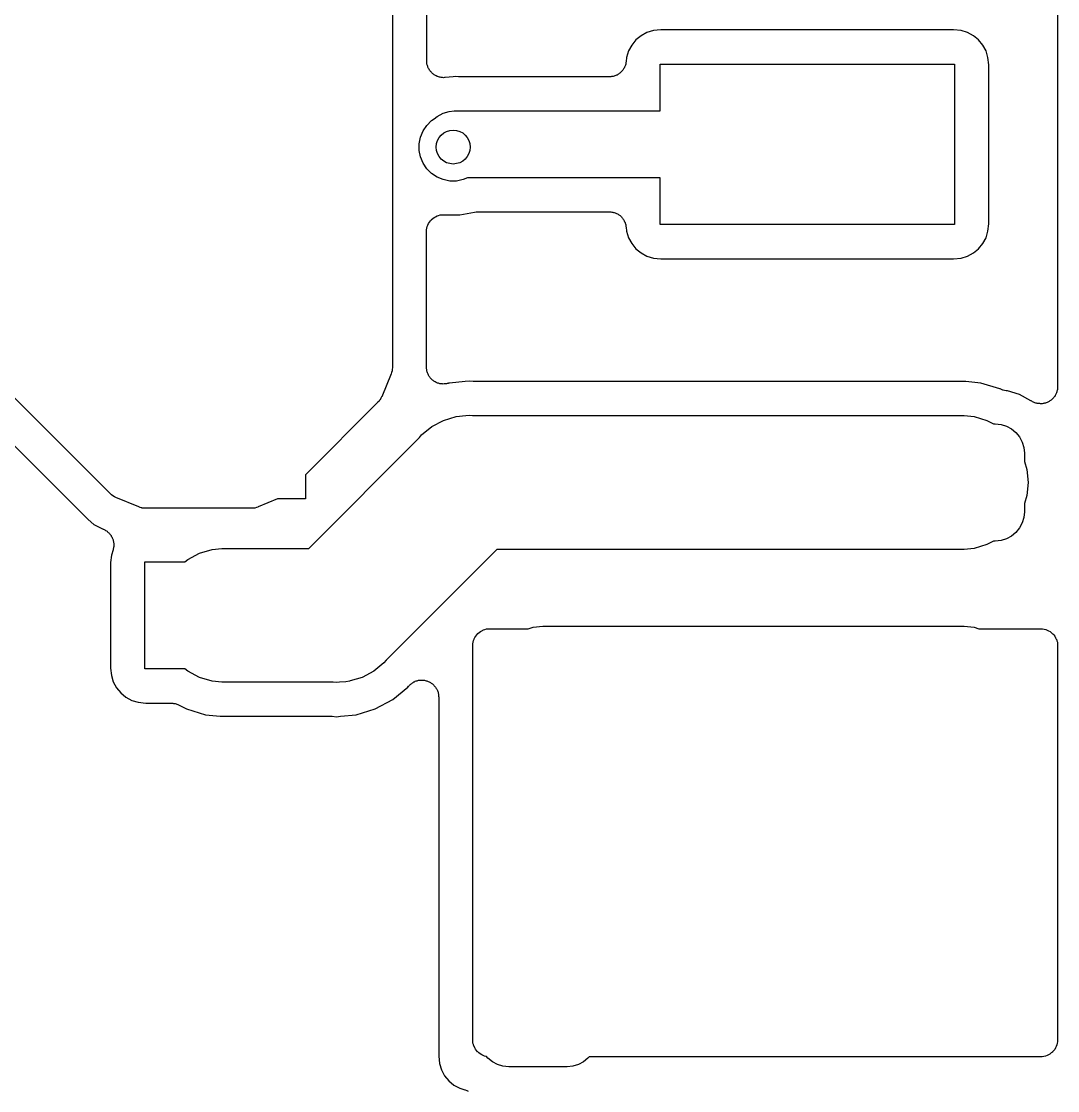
# Model space of a CAD drawing. Extents: x 150.4 to 195, y -135.4 to -96.2.
# Drawn here: x 186.93 to 194.67, y -118.45 to -110.46 of the extents above; entities that cross this region are included whole.
import ezdxf

# ---------------------------------------------------------------- set-up
doc = ezdxf.new("R2010")
doc.units = 0
doc.header["$MEASUREMENT"] = 0
doc.layers.add('BLACK', color=7, linetype='CONTINUOUS')

msp = doc.modelspace()

# ---------------------------------------------------------------- linework, layer by layer
at = {"layer": 'BLACK', "linetype": 'CONTINUOUS'}
for p, q in [((189.7, -106.327), (189.7, -113.048)), ((189.956, -110.755), (189.956, -106.791)), ((194.671, -109.581), (194.671, -113.192)), ((191.52, -110.6), (191.488, -110.638)), ((191.558, -110.568), (191.52, -110.6)), ((191.602, -110.544), (191.558, -110.568)), ((191.65, -110.53), (191.602, -110.544)), ((191.706, -110.524), (191.65, -110.53)), ((193.894, -110.524), (191.706, -110.524)), ((193.95, -110.53), (193.894, -110.524)), ((193.998, -110.544), (193.95, -110.53)), ((194.042, -110.568), (193.998, -110.544)), ((194.08, -110.6), (194.042, -110.568)), ((194.112, -110.638), (194.08, -110.6)), ((191.464, -110.682), (191.45, -110.73)), ((191.488, -110.638), (191.464, -110.682)), ((194.136, -110.682), (194.112, -110.638)), ((194.15, -110.73), (194.136, -110.682)), ((189.956, -110.761), (189.956, -110.755)), ((189.956, -110.766), (189.956, -110.761)), ((191.447, -110.761), (191.446, -110.763)), ((191.45, -110.73), (191.447, -110.761)), ((194.156, -110.786), (194.15, -110.73)), ((189.958, -110.773), (189.956, -110.766)), ((189.958, -110.78), (189.958, -110.773)), ((189.96, -110.785), (189.958, -110.78)), ((189.961, -110.791), (189.96, -110.785)), ((189.964, -110.797), (189.961, -110.791)), ((189.965, -110.803), (189.964, -110.797)), ((189.968, -110.808), (189.965, -110.803)), ((189.97, -110.814), (189.968, -110.808)), ((189.974, -110.819), (189.97, -110.814)), ((189.977, -110.825), (189.974, -110.819)), ((189.981, -110.83), (189.977, -110.825)), ((189.984, -110.835), (189.981, -110.83)), ((189.989, -110.839), (189.984, -110.835)), ((189.993, -110.844), (189.989, -110.839)), ((191.41, -110.839), (191.405, -110.843)), ((191.413, -110.835), (191.41, -110.839)), ((191.417, -110.831), (191.413, -110.835)), ((191.421, -110.825), (191.417, -110.831)), ((191.425, -110.82), (191.421, -110.825)), ((191.428, -110.815), (191.425, -110.82)), ((191.431, -110.81), (191.428, -110.815)), ((191.434, -110.804), (191.431, -110.81)), ((191.437, -110.798), (191.434, -110.804)), ((191.439, -110.793), (191.437, -110.798)), ((191.441, -110.787), (191.439, -110.793)), ((191.443, -110.781), (191.441, -110.787)), ((191.445, -110.775), (191.443, -110.781)), ((191.446, -110.763), (191.445, -110.769)), ((191.445, -110.769), (191.445, -110.775)), ((191.7, -111.13), (191.7, -110.78)), ((191.7, -110.78), (193.9, -110.78)), ((193.9, -110.78), (193.9, -111.98)), ((194.156, -111.974), (194.156, -110.786)), ((189.997, -110.848), (189.993, -110.844)), ((190.001, -110.852), (189.997, -110.848)), ((190.007, -110.856), (190.001, -110.852)), ((190.012, -110.86), (190.007, -110.856)), ((190.017, -110.863), (190.012, -110.86)), ((190.022, -110.866), (190.017, -110.863)), ((190.028, -110.869), (190.022, -110.866)), ((190.034, -110.872), (190.028, -110.869)), ((190.039, -110.874), (190.034, -110.872)), ((190.044, -110.876), (190.039, -110.874)), ((190.051, -110.877), (190.044, -110.876)), ((190.057, -110.879), (190.051, -110.877)), ((190.063, -110.88), (190.057, -110.879)), ((190.069, -110.881), (190.063, -110.88)), ((190.075, -110.881), (190.069, -110.881)), ((190.082, -110.882), (190.075, -110.881)), ((190.088, -110.881), (190.082, -110.882)), ((190.094, -110.881), (190.088, -110.881)), ((190.095, -110.881), (190.094, -110.881)), ((190.155, -110.875), (190.095, -110.881)), ((190.174, -110.874), (190.155, -110.875)), ((190.155, -110.875), (190.155, -110.875)), ((190.193, -110.875), (190.174, -110.874)), ((190.198, -110.875), (190.193, -110.875)), ((190.203, -110.876), (190.198, -110.875)), ((190.205, -110.876), (190.203, -110.876)), ((191.32, -110.876), (190.205, -110.876)), ((191.326, -110.875), (191.32, -110.876)), ((191.332, -110.875), (191.326, -110.875)), ((191.338, -110.874), (191.332, -110.875)), ((191.345, -110.874), (191.338, -110.874)), ((191.35, -110.872), (191.345, -110.874)), ((191.356, -110.871), (191.35, -110.872)), ((191.362, -110.868), (191.356, -110.871)), ((191.369, -110.866), (191.362, -110.868)), ((191.374, -110.864), (191.369, -110.866)), ((191.379, -110.862), (191.374, -110.864)), ((191.385, -110.858), (191.379, -110.862)), ((191.39, -110.855), (191.385, -110.858)), ((191.395, -110.851), (191.39, -110.855)), ((191.4, -110.848), (191.395, -110.851)), ((191.405, -110.843), (191.4, -110.848)), ((190.034, -111.171), (190.078, -111.148)), ((190.078, -111.148), (190.125, -111.134)), ((190.125, -111.134), (190.162, -111.13)), ((190.162, -111.13), (190.174, -111.129)), ((190.162, -111.13), (190.162, -111.13)), ((190.174, -111.129), (190.186, -111.13)), ((190.186, -111.13), (191.7, -111.13)), ((189.929, -111.28), (189.957, -111.238)), ((189.957, -111.238), (189.992, -111.203)), ((189.992, -111.203), (190.013, -111.189)), ((190.013, -111.189), (190.034, -111.171)), ((189.91, -111.326), (189.929, -111.28)), ((189.9, -111.375), (189.91, -111.326)), ((189.9, -111.425), (189.9, -111.375)), ((189.91, -111.474), (189.9, -111.425)), ((189.929, -111.52), (189.91, -111.474)), ((189.957, -111.562), (189.929, -111.52)), ((189.992, -111.597), (189.957, -111.562)), ((190.034, -111.625), (189.992, -111.597)), ((190.08, -111.644), (190.034, -111.625)), ((190.262, -111.63), (190.228, -111.644)), ((191.7, -111.63), (190.262, -111.63)), ((191.7, -111.98), (191.7, -111.63)), ((190.129, -111.654), (190.08, -111.644)), ((190.179, -111.654), (190.129, -111.654)), ((190.228, -111.644), (190.179, -111.654)), ((189.976, -111.961), (189.984, -111.952)), ((189.984, -111.952), (189.992, -111.943)), ((189.992, -111.942), (190.002, -111.935)), ((189.992, -111.943), (189.992, -111.942)), ((189.992, -111.942), (189.992, -111.942)), ((190.002, -111.935), (190.011, -111.927)), ((190.011, -111.927), (190.022, -111.921)), ((190.011, -111.927), (190.011, -111.927)), ((190.011, -111.927), (190.011, -111.927)), ((190.022, -111.921), (190.033, -111.915)), ((190.033, -111.915), (190.045, -111.912)), ((190.033, -111.915), (190.033, -111.915)), ((190.033, -111.915), (190.033, -111.915)), ((190.045, -111.912), (190.056, -111.908)), ((190.056, -111.908), (190.057, -111.908)), ((190.057, -111.908), (190.069, -111.907)), ((190.057, -111.908), (190.057, -111.908)), ((190.069, -111.907), (190.081, -111.906)), ((190.081, -111.906), (190.082, -111.906)), ((190.082, -111.906), (190.082, -111.906)), ((190.082, -111.906), (190.094, -111.907)), ((190.094, -111.907), (190.102, -111.908)), ((190.102, -111.908), (190.204, -111.908)), ((190.204, -111.908), (190.312, -111.886)), ((190.312, -111.886), (190.313, -111.886)), ((190.313, -111.886), (190.313, -111.886)), ((190.313, -111.886), (190.314, -111.886)), ((190.314, -111.886), (190.326, -111.885)), ((190.326, -111.885), (190.337, -111.884)), ((190.337, -111.884), (191.32, -111.884)), ((191.32, -111.884), (191.322, -111.884)), ((191.322, -111.884), (191.328, -111.885)), ((191.328, -111.885), (191.333, -111.885)), ((191.333, -111.885), (191.34, -111.886)), ((191.34, -111.886), (191.347, -111.887)), ((191.347, -111.887), (191.352, -111.889)), ((191.352, -111.889), (191.358, -111.89)), ((191.358, -111.89), (191.364, -111.892)), ((191.364, -111.892), (191.37, -111.894)), ((191.37, -111.894), (191.375, -111.897)), ((191.375, -111.897), (191.381, -111.899)), ((191.381, -111.899), (191.386, -111.903)), ((191.386, -111.903), (191.392, -111.906)), ((191.392, -111.906), (191.396, -111.91)), ((191.396, -111.91), (191.401, -111.913)), ((191.401, -111.913), (191.406, -111.918)), ((191.406, -111.918), (191.411, -111.922)), ((191.411, -111.922), (191.415, -111.927)), ((191.415, -111.927), (191.419, -111.931)), ((191.419, -111.931), (191.422, -111.936)), ((191.422, -111.936), (191.426, -111.941)), ((191.426, -111.941), (191.429, -111.947)), ((191.429, -111.947), (191.432, -111.951)), ((191.432, -111.951), (191.435, -111.958)), ((191.435, -111.958), (191.438, -111.963)), ((187.592, -113.992), (185.6, -112)), ((189.954, -112.031), (189.955, -112.019)), ((189.954, -112.032), (189.954, -112.031)), ((189.954, -112.033), (189.954, -112.032)), ((189.954, -112.032), (189.954, -112.032)), ((189.954, -112.032), (189.954, -112.032)), ((189.954, -113.045), (189.954, -112.033)), ((189.955, -112.019), (189.957, -112.007)), ((189.957, -112.007), (189.96, -111.995)), ((189.957, -112.007), (189.957, -112.007)), ((189.957, -112.007), (189.957, -112.007)), ((189.96, -111.995), (189.964, -111.984)), ((189.964, -111.983), (189.97, -111.972)), ((189.964, -111.984), (189.964, -111.983)), ((189.964, -111.983), (189.964, -111.983)), ((189.97, -111.972), (189.976, -111.962)), ((189.976, -111.962), (189.976, -111.961)), ((189.976, -111.962), (189.976, -111.962)), ((191.438, -111.963), (191.44, -111.969)), ((191.44, -111.969), (191.442, -111.974)), ((191.442, -111.974), (191.443, -111.981)), ((191.443, -111.981), (191.445, -111.987)), ((191.445, -111.987), (191.445, -111.993)), ((191.445, -111.993), (191.447, -111.999)), ((191.447, -111.999), (191.45, -112.03)), ((191.45, -112.03), (191.464, -112.078)), ((193.9, -111.98), (191.7, -111.98)), ((194.136, -112.078), (194.15, -112.03)), ((194.15, -112.03), (194.156, -111.974)), ((191.464, -112.078), (191.488, -112.122)), ((194.112, -112.122), (194.136, -112.078)), ((191.488, -112.122), (191.52, -112.16)), ((191.52, -112.16), (191.558, -112.192)), ((191.558, -112.192), (191.602, -112.216)), ((193.998, -112.216), (194.042, -112.192)), ((194.042, -112.192), (194.08, -112.16)), ((194.08, -112.16), (194.112, -112.122)), ((191.602, -112.216), (191.65, -112.23)), ((191.65, -112.23), (191.706, -112.236)), ((191.706, -112.236), (193.894, -112.236)), ((193.894, -112.236), (193.95, -112.23)), ((193.95, -112.23), (193.998, -112.216)), ((185.534, -112.293), (187.426, -114.185)), ((189.697, -113.074), (189.694, -113.085)), ((189.698, -113.073), (189.697, -113.073)), ((189.697, -113.073), (189.697, -113.074)), ((189.699, -113.061), (189.698, -113.073)), ((189.7, -113.05), (189.699, -113.061)), ((189.7, -113.048), (189.7, -113.048)), ((189.7, -113.048), (189.7, -113.048)), ((189.7, -113.048), (189.7, -113.05)), ((189.7, -113.048), (189.7, -113.048)), ((189.955, -113.051), (189.954, -113.045)), ((189.955, -113.057), (189.955, -113.051)), ((189.956, -113.063), (189.955, -113.057)), ((189.956, -113.07), (189.956, -113.063)), ((189.958, -113.075), (189.956, -113.07)), ((189.959, -113.081), (189.958, -113.075)), ((189.69, -113.096), (189.62, -113.266)), ((189.694, -113.085), (189.69, -113.096)), ((189.962, -113.087), (189.959, -113.081)), ((189.964, -113.093), (189.962, -113.087)), ((189.966, -113.098), (189.964, -113.093)), ((189.969, -113.104), (189.966, -113.098)), ((189.972, -113.109), (189.969, -113.104)), ((189.975, -113.115), (189.972, -113.109)), ((189.979, -113.12), (189.975, -113.115)), ((189.982, -113.125), (189.979, -113.12)), ((189.987, -113.129), (189.982, -113.125)), ((189.991, -113.134), (189.987, -113.129)), ((189.995, -113.138), (189.991, -113.134)), ((189.999, -113.142), (189.995, -113.138)), ((190.005, -113.146), (189.999, -113.142)), ((190.01, -113.15), (190.005, -113.146)), ((190.015, -113.153), (190.01, -113.15)), ((190.02, -113.156), (190.015, -113.153)), ((190.026, -113.159), (190.02, -113.156)), ((190.032, -113.162), (190.026, -113.159)), ((190.243, -113.152), (190.126, -113.164)), ((190.274, -113.149), (190.243, -113.152)), ((190.243, -113.152), (190.243, -113.152)), ((190.304, -113.152), (190.274, -113.149)), ((190.31, -113.152), (190.304, -113.152)), ((190.315, -113.153), (190.31, -113.152)), ((190.317, -113.153), (190.315, -113.153)), ((193.986, -113.153), (190.317, -113.153)), ((194.096, -113.164), (193.986, -113.153)), ((190.037, -113.164), (190.032, -113.162)), ((190.043, -113.166), (190.037, -113.164)), ((190.049, -113.167), (190.043, -113.166)), ((190.055, -113.169), (190.049, -113.167)), ((190.061, -113.17), (190.055, -113.169)), ((190.067, -113.171), (190.061, -113.17)), ((190.074, -113.171), (190.067, -113.171)), ((190.08, -113.172), (190.074, -113.171)), ((190.086, -113.171), (190.08, -113.172)), ((190.092, -113.171), (190.086, -113.171)), ((190.098, -113.17), (190.092, -113.171)), ((190.105, -113.17), (190.098, -113.17)), ((190.11, -113.168), (190.105, -113.17)), ((190.116, -113.167), (190.11, -113.168)), ((190.118, -113.166), (190.116, -113.167)), ((190.126, -113.164), (190.118, -113.166)), ((194.239, -113.207), (194.096, -113.164)), ((194.241, -113.208), (194.239, -113.207)), ((194.251, -113.213), (194.241, -113.208)), ((194.262, -113.217), (194.251, -113.213)), ((194.263, -113.217), (194.262, -113.217)), ((194.263, -113.218), (194.263, -113.217)), ((194.275, -113.22), (194.263, -113.218)), ((194.286, -113.222), (194.275, -113.22)), ((194.288, -113.223), (194.286, -113.222)), ((194.297, -113.223), (194.288, -113.223)), ((194.288, -113.223), (194.288, -113.223)), ((194.288, -113.223), (194.288, -113.223)), ((194.288, -113.223), (194.288, -113.223)), ((194.386, -113.25), (194.297, -113.223)), ((194.663, -113.236), (194.661, -113.242)), ((194.665, -113.23), (194.663, -113.236)), ((194.666, -113.224), (194.665, -113.23)), ((194.668, -113.219), (194.666, -113.224)), ((194.669, -113.212), (194.668, -113.219)), ((194.67, -113.206), (194.669, -113.212)), ((194.671, -113.194), (194.67, -113.2)), ((194.67, -113.2), (194.67, -113.206)), ((194.671, -113.192), (194.671, -113.194)), ((189.592, -113.308), (189.05, -113.85)), ((189.6, -113.299), (189.592, -113.308)), ((189.607, -113.29), (189.6, -113.299)), ((189.608, -113.289), (189.607, -113.29)), ((189.614, -113.278), (189.608, -113.289)), ((189.608, -113.289), (189.608, -113.289)), ((189.619, -113.268), (189.614, -113.278)), ((189.62, -113.267), (189.619, -113.268)), ((189.62, -113.266), (189.62, -113.267)), ((189.62, -113.267), (189.62, -113.267)), ((189.62, -113.267), (189.62, -113.267)), ((194.471, -113.296), (194.386, -113.25)), ((194.473, -113.297), (194.471, -113.296)), ((194.479, -113.3), (194.473, -113.297)), ((194.484, -113.304), (194.479, -113.3)), ((194.49, -113.306), (194.484, -113.304)), ((194.495, -113.309), (194.49, -113.306)), ((194.501, -113.311), (194.495, -113.309)), ((194.507, -113.314), (194.501, -113.311)), ((194.513, -113.315), (194.507, -113.314)), ((194.518, -113.317), (194.513, -113.315)), ((194.525, -113.317), (194.518, -113.317)), ((194.531, -113.318), (194.525, -113.317)), ((194.537, -113.318), (194.531, -113.318)), ((194.543, -113.319), (194.537, -113.318)), ((194.55, -113.319), (194.543, -113.319)), ((194.556, -113.319), (194.55, -113.319)), ((194.562, -113.317), (194.556, -113.319)), ((194.568, -113.317), (194.562, -113.317)), ((194.574, -113.315), (194.568, -113.317)), ((194.58, -113.314), (194.574, -113.315)), ((194.586, -113.312), (194.58, -113.314)), ((194.592, -113.31), (194.586, -113.312)), ((194.597, -113.307), (194.592, -113.31)), ((194.603, -113.304), (194.597, -113.307)), ((194.608, -113.301), (194.603, -113.304)), ((194.614, -113.298), (194.608, -113.301)), ((194.619, -113.294), (194.614, -113.298)), ((194.624, -113.291), (194.619, -113.294)), ((194.628, -113.287), (194.624, -113.291)), ((194.633, -113.283), (194.628, -113.287)), ((194.637, -113.278), (194.633, -113.283)), ((194.642, -113.273), (194.637, -113.278)), ((194.645, -113.268), (194.642, -113.273)), ((194.649, -113.264), (194.645, -113.268)), ((194.652, -113.258), (194.649, -113.264)), ((194.656, -113.253), (194.652, -113.258)), ((194.658, -113.247), (194.656, -113.253)), ((194.661, -113.242), (194.658, -113.247)), ((189.995, -113.489), (190.081, -113.443)), ((190.081, -113.443), (190.176, -113.414)), ((190.176, -113.414), (190.249, -113.407)), ((190.249, -113.407), (190.274, -113.405)), ((190.274, -113.405), (190.298, -113.407)), ((190.298, -113.407), (193.973, -113.407)), ((193.973, -113.407), (194.047, -113.414)), ((194.047, -113.414), (194.141, -113.443)), ((194.141, -113.443), (194.191, -113.47)), ((194.191, -113.47), (194.205, -113.47)), ((194.205, -113.47), (194.248, -113.474)), ((194.248, -113.474), (194.289, -113.486)), ((189.903, -113.571), (189.918, -113.552)), ((189.918, -113.552), (189.995, -113.489)), ((194.289, -113.486), (194.326, -113.506)), ((194.326, -113.506), (194.36, -113.534)), ((194.36, -113.534), (194.387, -113.567)), ((189.074, -114.4), (189.903, -113.571)), ((194.387, -113.567), (194.407, -113.605)), ((194.407, -113.605), (194.419, -113.646)), ((194.419, -113.646), (194.424, -113.688)), ((194.424, -113.688), (194.424, -113.751)), ((194.424, -113.751), (194.441, -113.809)), ((189.05, -113.85), (189.05, -114.03)), ((194.441, -113.809), (194.451, -113.907)), ((194.451, -113.907), (194.441, -114.005)), ((187.601, -114), (187.592, -113.992)), ((187.61, -114.007), (187.601, -114)), ((187.611, -114.008), (187.61, -114.007)), ((187.622, -114.014), (187.611, -114.008)), ((187.611, -114.008), (187.611, -114.008)), ((187.632, -114.019), (187.622, -114.014)), ((187.633, -114.02), (187.632, -114.019)), ((187.634, -114.02), (187.633, -114.02)), ((187.633, -114.02), (187.633, -114.02)), ((187.633, -114.02), (187.633, -114.02)), ((187.804, -114.09), (187.634, -114.02)), ((188.842, -114.03), (188.696, -114.09)), ((189.05, -114.03), (188.842, -114.03)), ((194.441, -114.005), (194.424, -114.064)), ((187.815, -114.094), (187.804, -114.09)), ((187.826, -114.097), (187.815, -114.094)), ((187.827, -114.097), (187.826, -114.097)), ((187.827, -114.098), (187.827, -114.097)), ((187.839, -114.099), (187.827, -114.098)), ((187.85, -114.1), (187.839, -114.099)), ((187.852, -114.1), (187.85, -114.1)), ((188.648, -114.1), (187.852, -114.1)), ((187.852, -114.1), (187.852, -114.1)), ((187.852, -114.1), (187.852, -114.1)), ((187.852, -114.1), (187.852, -114.1)), ((188.659, -114.099), (188.648, -114.1)), ((188.671, -114.098), (188.659, -114.099)), ((188.672, -114.098), (188.671, -114.098)), ((188.683, -114.094), (188.672, -114.098)), ((188.672, -114.098), (188.672, -114.098)), ((188.695, -114.091), (188.683, -114.094)), ((188.696, -114.09), (188.695, -114.091)), ((188.696, -114.09), (188.696, -114.09)), ((188.696, -114.09), (188.696, -114.09)), ((188.696, -114.09), (188.696, -114.09)), ((194.424, -114.064), (194.424, -114.126)), ((187.426, -114.185), (187.469, -114.221)), ((194.419, -114.169), (194.407, -114.21)), ((194.424, -114.126), (194.419, -114.169)), ((187.469, -114.221), (187.519, -114.247)), ((187.519, -114.247), (187.539, -114.256)), ((187.539, -114.256), (187.541, -114.256)), ((187.541, -114.256), (187.546, -114.259)), ((187.546, -114.259), (187.551, -114.261)), ((187.551, -114.261), (187.556, -114.265)), ((187.556, -114.265), (187.562, -114.268)), ((187.562, -114.268), (187.567, -114.272)), ((187.567, -114.272), (187.571, -114.275)), ((187.571, -114.275), (187.576, -114.28)), ((194.387, -114.247), (194.36, -114.281)), ((194.407, -114.21), (194.387, -114.247)), ((187.576, -114.28), (187.581, -114.284)), ((187.581, -114.284), (187.585, -114.289)), ((187.585, -114.289), (187.589, -114.293)), ((187.589, -114.293), (187.593, -114.298)), ((187.593, -114.298), (187.597, -114.304)), ((187.597, -114.304), (187.599, -114.309)), ((187.599, -114.309), (187.603, -114.313)), ((187.603, -114.313), (187.605, -114.32)), ((187.605, -114.32), (187.608, -114.326)), ((187.608, -114.326), (187.61, -114.331)), ((187.61, -114.331), (187.612, -114.336)), ((187.612, -114.336), (187.613, -114.343)), ((187.613, -114.343), (187.615, -114.349)), ((187.615, -114.349), (187.616, -114.355)), ((187.616, -114.355), (187.617, -114.361)), ((194.191, -114.345), (194.141, -114.371)), ((194.205, -114.345), (194.191, -114.345)), ((194.248, -114.34), (194.205, -114.345)), ((194.289, -114.328), (194.248, -114.34)), ((194.326, -114.308), (194.289, -114.328)), ((194.36, -114.281), (194.326, -114.308)), ((187.612, -114.41), (187.6, -114.45)), ((187.613, -114.404), (187.612, -114.41)), ((187.615, -114.399), (187.613, -114.404)), ((187.617, -114.386), (187.615, -114.392)), ((187.615, -114.392), (187.615, -114.399)), ((187.617, -114.361), (187.617, -114.367)), ((187.617, -114.367), (187.617, -114.374)), ((187.617, -114.374), (187.617, -114.38)), ((187.617, -114.38), (187.617, -114.386)), ((188.171, -114.482), (188.258, -114.436)), ((188.258, -114.436), (188.352, -114.407)), ((188.352, -114.407), (188.425, -114.4)), ((188.425, -114.4), (189.074, -114.4)), ((190.481, -114.407), (189.652, -115.236)), ((193.973, -114.407), (190.481, -114.407)), ((194.047, -114.4), (193.973, -114.407)), ((194.141, -114.371), (194.047, -114.4)), ((187.6, -114.45), (187.594, -114.506)), ((187.594, -114.506), (187.594, -115.294)), ((187.85, -115.3), (187.85, -114.5)), ((187.85, -114.5), (188.149, -114.5)), ((188.149, -114.5), (188.171, -114.482)), ((190.715, -115), (190.751, -114.989)), ((190.751, -114.989), (190.824, -114.982)), ((190.824, -114.982), (192.374, -114.982)), ((192.374, -114.982), (192.399, -114.98)), ((192.399, -114.98), (192.423, -114.982)), ((192.423, -114.982), (193.973, -114.982)), ((193.973, -114.982), (194.047, -114.989)), ((194.047, -114.989), (194.082, -115)), ((190.31, -115.077), (190.316, -115.067)), ((190.31, -115.078), (190.31, -115.077)), ((190.31, -115.077), (190.31, -115.077)), ((190.316, -115.067), (190.322, -115.056)), ((190.322, -115.055), (190.33, -115.046)), ((190.322, -115.056), (190.322, -115.055)), ((190.322, -115.056), (190.322, -115.056)), ((190.33, -115.046), (190.338, -115.037)), ((190.338, -115.036), (190.347, -115.029)), ((190.338, -115.037), (190.338, -115.036)), ((190.338, -115.037), (190.338, -115.037)), ((190.347, -115.029), (190.357, -115.021)), ((190.357, -115.021), (190.368, -115.015)), ((190.357, -115.021), (190.357, -115.021)), ((190.357, -115.021), (190.357, -115.021)), ((190.368, -115.015), (190.379, -115.01)), ((190.379, -115.009), (190.391, -115.006)), ((190.379, -115.01), (190.379, -115.009)), ((190.379, -115.009), (190.379, -115.009)), ((190.391, -115.006), (190.402, -115.002)), ((190.402, -115.002), (190.403, -115.002)), ((190.403, -115.002), (190.415, -115.001)), ((190.403, -115.002), (190.403, -115.002)), ((190.415, -115.001), (190.427, -115)), ((190.427, -115), (190.715, -115)), ((194.082, -115), (194.544, -115)), ((194.544, -115), (194.545, -115)), ((194.545, -115), (194.545, -115)), ((194.545, -115), (194.545, -115)), ((194.545, -115), (194.546, -115)), ((194.546, -115), (194.558, -115.001)), ((194.558, -115.001), (194.57, -115.003)), ((194.57, -115.003), (194.57, -115.003)), ((194.57, -115.003), (194.57, -115.003)), ((194.57, -115.003), (194.582, -115.006)), ((194.582, -115.006), (194.593, -115.01)), ((194.593, -115.01), (194.594, -115.01)), ((194.594, -115.01), (194.594, -115.01)), ((194.594, -115.01), (194.604, -115.016)), ((194.604, -115.016), (194.615, -115.022)), ((194.615, -115.022), (194.615, -115.022)), ((194.615, -115.022), (194.616, -115.022)), ((194.616, -115.022), (194.625, -115.03)), ((194.625, -115.03), (194.634, -115.038)), ((194.634, -115.038), (194.634, -115.038)), ((194.634, -115.038), (194.635, -115.038)), ((194.635, -115.038), (194.642, -115.047)), ((194.642, -115.047), (194.65, -115.057)), ((194.65, -115.057), (194.65, -115.057)), ((194.65, -115.057), (194.65, -115.057)), ((194.65, -115.057), (194.656, -115.068)), ((194.656, -115.068), (194.661, -115.079)), ((190.3, -115.125), (190.301, -115.113)), ((190.3, -115.126), (190.3, -115.125)), ((190.3, -115.127), (190.3, -115.126)), ((190.3, -115.126), (190.3, -115.126)), ((190.3, -115.126), (190.3, -115.126)), ((190.3, -118.073), (190.3, -115.127)), ((190.301, -115.113), (190.303, -115.101)), ((190.303, -115.101), (190.306, -115.089)), ((190.303, -115.101), (190.303, -115.101)), ((190.303, -115.101), (190.303, -115.101)), ((190.306, -115.089), (190.31, -115.078)), ((194.661, -115.079), (194.662, -115.079)), ((194.662, -115.079), (194.662, -115.079)), ((194.662, -115.079), (194.665, -115.091)), ((194.665, -115.091), (194.669, -115.102)), ((194.669, -115.102), (194.669, -115.103)), ((194.669, -115.103), (194.669, -115.103)), ((194.669, -115.103), (194.67, -115.115)), ((194.67, -115.115), (194.671, -115.127)), ((194.671, -115.127), (194.671, -118.073)), ((189.652, -115.236), (189.636, -115.255)), ((187.594, -115.294), (187.6, -115.35)), ((188.149, -115.3), (187.85, -115.3)), ((188.171, -115.318), (188.149, -115.3)), ((189.636, -115.255), (189.56, -115.318)), ((187.6, -115.35), (187.614, -115.398)), ((188.258, -115.364), (188.171, -115.318)), ((188.352, -115.393), (188.258, -115.364)), ((188.425, -115.4), (188.352, -115.393)), ((189.351, -115.396), (189.305, -115.4)), ((189.379, -115.393), (189.351, -115.396)), ((189.384, -115.391), (189.379, -115.393)), ((189.473, -115.364), (189.384, -115.391)), ((189.56, -115.318), (189.473, -115.364)), ((189.861, -115.398), (189.866, -115.396)), ((189.866, -115.396), (189.871, -115.393)), ((189.871, -115.393), (189.878, -115.391)), ((189.878, -115.391), (189.884, -115.389)), ((189.884, -115.389), (189.889, -115.388)), ((189.889, -115.388), (189.895, -115.386)), ((189.895, -115.386), (189.902, -115.386)), ((189.902, -115.386), (189.908, -115.385)), ((189.908, -115.385), (189.914, -115.385)), ((189.914, -115.385), (189.92, -115.384)), ((189.92, -115.384), (189.926, -115.385)), ((189.926, -115.385), (189.933, -115.385)), ((189.933, -115.385), (189.939, -115.386)), ((189.939, -115.386), (189.945, -115.387)), ((189.945, -115.387), (189.951, -115.389)), ((189.951, -115.389), (189.957, -115.39)), ((189.957, -115.39), (189.962, -115.392)), ((189.962, -115.392), (189.968, -115.394)), ((189.968, -115.394), (189.974, -115.397)), ((189.974, -115.397), (189.98, -115.399)), ((187.614, -115.398), (187.638, -115.442)), ((187.638, -115.442), (187.67, -115.48)), ((189.256, -115.4), (188.425, -115.4)), ((189.281, -115.402), (189.256, -115.4)), ((189.305, -115.4), (189.281, -115.402)), ((189.702, -115.53), (189.816, -115.436)), ((189.816, -115.436), (189.821, -115.43)), ((189.821, -115.43), (189.822, -115.429)), ((189.822, -115.429), (189.826, -115.425)), ((189.826, -115.425), (189.83, -115.42)), ((189.83, -115.42), (189.835, -115.416)), ((189.835, -115.416), (189.84, -115.412)), ((189.84, -115.412), (189.845, -115.409)), ((189.845, -115.409), (189.849, -115.405)), ((189.849, -115.405), (189.855, -115.402)), ((189.855, -115.402), (189.861, -115.398)), ((189.98, -115.399), (189.985, -115.403)), ((189.985, -115.403), (189.99, -115.406)), ((189.99, -115.406), (189.995, -115.41)), ((189.995, -115.41), (190, -115.413)), ((190, -115.413), (190.004, -115.418)), ((190.004, -115.418), (190.009, -115.422)), ((190.009, -115.422), (190.013, -115.427)), ((190.013, -115.427), (190.018, -115.431)), ((190.018, -115.431), (190.021, -115.436)), ((190.021, -115.436), (190.025, -115.441)), ((190.025, -115.441), (190.028, -115.446)), ((190.028, -115.446), (190.031, -115.452)), ((190.031, -115.452), (190.034, -115.457)), ((190.034, -115.457), (190.036, -115.463)), ((190.036, -115.463), (190.038, -115.469)), ((190.038, -115.469), (190.041, -115.475)), ((190.041, -115.475), (190.042, -115.481)), ((187.67, -115.48), (187.708, -115.512)), ((187.708, -115.512), (187.752, -115.536)), ((187.752, -115.536), (187.8, -115.55)), ((187.8, -115.55), (187.856, -115.556)), ((187.856, -115.556), (188.046, -115.556)), ((188.046, -115.556), (188.047, -115.556)), ((188.047, -115.556), (188.053, -115.556)), ((188.053, -115.556), (188.058, -115.556)), ((188.058, -115.556), (188.065, -115.558)), ((189.571, -115.6), (189.702, -115.53)), ((190.042, -115.481), (190.044, -115.486)), ((190.044, -115.486), (190.044, -115.493)), ((190.044, -115.493), (190.045, -115.499)), ((190.045, -115.499), (190.045, -115.505)), ((190.045, -115.505), (190.046, -115.511)), ((190.046, -115.511), (190.046, -118.194)), ((188.065, -115.558), (188.072, -115.559)), ((188.072, -115.559), (188.077, -115.56)), ((188.077, -115.56), (188.083, -115.561)), ((188.083, -115.561), (188.089, -115.564)), ((188.089, -115.564), (188.096, -115.566)), ((188.096, -115.566), (188.101, -115.569)), ((188.101, -115.569), (188.106, -115.571)), ((188.106, -115.571), (188.16, -115.6)), ((188.16, -115.6), (188.302, -115.643)), ((189.429, -115.643), (189.571, -115.6)), ((188.302, -115.643), (188.413, -115.654)), ((188.413, -115.654), (189.237, -115.654)), ((189.237, -115.654), (189.239, -115.654)), ((189.239, -115.654), (189.245, -115.655)), ((189.245, -115.655), (189.25, -115.655)), ((189.25, -115.655), (189.281, -115.658)), ((189.281, -115.658), (189.312, -115.655)), ((189.312, -115.655), (189.429, -115.643)), ((189.312, -115.655), (189.312, -115.655)), ((190.301, -118.085), (190.3, -118.073)), ((190.302, -118.097), (190.301, -118.085)), ((190.302, -118.098), (190.302, -118.097)), ((190.302, -118.097), (190.302, -118.097)), ((190.306, -118.109), (190.302, -118.098)), ((190.309, -118.121), (190.306, -118.109)), ((194.665, -118.111), (194.661, -118.122)), ((194.668, -118.099), (194.665, -118.111)), ((194.67, -118.087), (194.668, -118.099)), ((194.668, -118.099), (194.668, -118.099)), ((194.668, -118.099), (194.668, -118.099)), ((194.671, -118.075), (194.67, -118.087)), ((194.671, -118.073), (194.671, -118.074)), ((194.671, -118.074), (194.671, -118.074)), ((194.671, -118.074), (194.671, -118.074)), ((194.671, -118.074), (194.671, -118.075)), ((190.046, -118.194), (190.051, -118.249)), ((190.31, -118.121), (190.309, -118.121)), ((190.309, -118.121), (190.309, -118.121)), ((190.315, -118.132), (190.31, -118.121)), ((190.321, -118.143), (190.315, -118.132)), ((190.329, -118.153), (190.321, -118.143)), ((190.321, -118.143), (190.321, -118.143)), ((190.321, -118.143), (190.321, -118.143)), ((190.336, -118.162), (190.329, -118.153)), ((190.337, -118.162), (190.336, -118.162)), ((190.346, -118.17), (190.337, -118.162)), ((190.337, -118.162), (190.337, -118.162)), ((190.355, -118.178), (190.346, -118.17)), ((190.356, -118.178), (190.355, -118.178)), ((190.367, -118.184), (190.356, -118.178)), ((190.356, -118.178), (190.356, -118.178)), ((190.377, -118.19), (190.367, -118.184)), ((190.378, -118.19), (190.377, -118.19)), ((190.377, -118.19), (190.377, -118.19)), ((190.389, -118.194), (190.378, -118.19)), ((190.401, -118.197), (190.389, -118.194)), ((194.58, -118.194), (194.569, -118.198)), ((194.592, -118.191), (194.58, -118.194)), ((194.603, -118.185), (194.592, -118.19)), ((194.592, -118.19), (194.592, -118.191)), ((194.592, -118.191), (194.592, -118.191)), ((194.614, -118.179), (194.603, -118.185)), ((194.624, -118.171), (194.614, -118.179)), ((194.614, -118.179), (194.614, -118.179)), ((194.614, -118.179), (194.614, -118.179)), ((194.633, -118.164), (194.624, -118.171)), ((194.641, -118.154), (194.633, -118.163)), ((194.633, -118.163), (194.633, -118.163)), ((194.633, -118.163), (194.633, -118.164)), ((194.649, -118.145), (194.641, -118.154)), ((194.655, -118.133), (194.649, -118.144)), ((194.649, -118.144), (194.649, -118.144)), ((194.649, -118.144), (194.649, -118.145)), ((194.661, -118.123), (194.655, -118.133)), ((194.661, -118.122), (194.661, -118.123)), ((194.661, -118.123), (194.661, -118.123)), ((190.051, -118.249), (190.066, -118.297)), ((190.403, -118.198), (190.401, -118.197)), ((190.401, -118.197), (190.401, -118.197)), ((190.401, -118.197), (190.401, -118.197)), ((190.414, -118.211), (190.403, -118.198)), ((190.447, -118.238), (190.414, -118.211)), ((190.485, -118.258), (190.447, -118.238)), ((190.526, -118.271), (190.485, -118.258)), ((190.569, -118.275), (190.526, -118.271)), ((191.049, -118.271), (191.006, -118.275)), ((191.09, -118.258), (191.049, -118.271)), ((191.128, -118.238), (191.09, -118.258)), ((191.161, -118.211), (191.128, -118.238)), ((191.17, -118.2), (191.161, -118.211)), ((194.544, -118.2), (191.17, -118.2)), ((194.556, -118.199), (194.544, -118.2)), ((194.568, -118.198), (194.556, -118.199)), ((194.569, -118.198), (194.568, -118.198)), ((194.568, -118.198), (194.568, -118.198)), ((190.066, -118.297), (190.089, -118.341)), ((190.089, -118.341), (190.121, -118.379)), ((191.006, -118.275), (190.569, -118.275)), ((190.121, -118.379), (190.159, -118.411)), ((190.159, -118.411), (190.203, -118.434)), ((190.203, -118.434), (190.242, -118.446)), ((190.242, -118.446), (190.243, -118.446)), ((190.243, -118.446), (190.243, -118.446)), ((190.243, -118.446), (190.243, -118.446)), ((190.243, -118.446), (190.244, -118.447)), ((190.244, -118.447), (190.255, -118.451)), ((190.255, -118.451), (190.266, -118.456))]:
    msp.add_line(p, q, dxfattribs=at)
at = {"layer": 'BLACK'}
msp.add_circle((190.154, -111.4), 0.127, dxfattribs=at)

doc.saveas('drawing.dxf')
